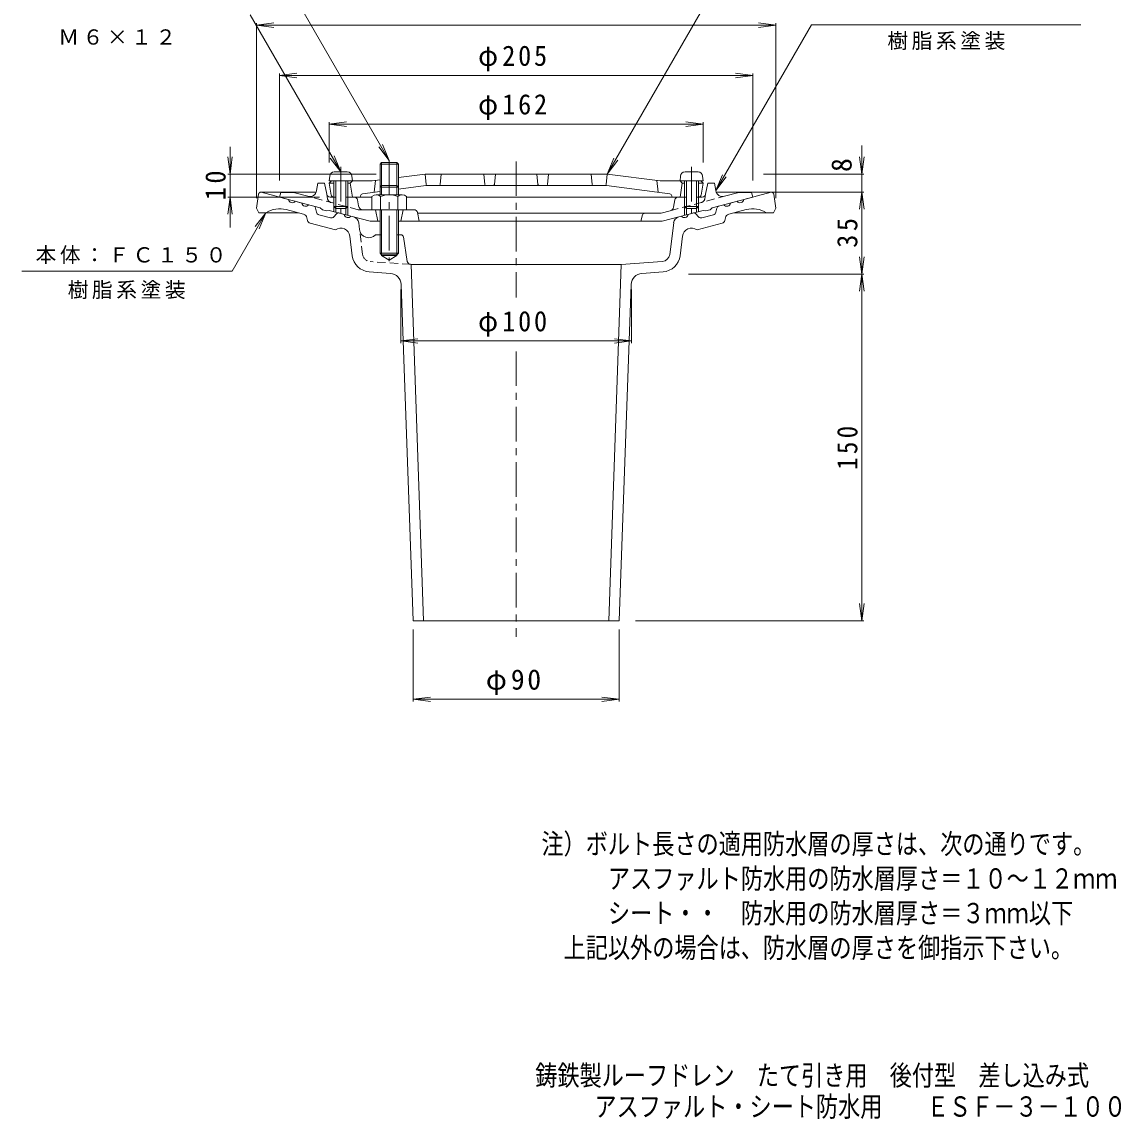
# Model space of a CAD drawing. Units: millimetres, scale not verified. Extents: x -289 to 220, y -346 to 372.
# Drawn here: x -255.9 to 220.4, y -345.7 to 129.7 of the extents above; entities that cross this region are included whole.
import ezdxf
from ezdxf.enums import TextEntityAlignment as Align

# ---------------------------------------------------------------- set-up
doc = ezdxf.new("R2010")
doc.units = ezdxf.units.MM
doc.header["$LTSCALE"] = 3
for name, pattern in [('CHAIN1', [8, 5, -1, 1, -1]), ('DASHED1', [1.8, 1.2, -0.6]), ('DOUBLE_CHAIN1', [8.8, 5, -1, 0.6, -0.6, 0.6, -1])]:
    doc.linetypes.add(name, pattern=pattern)
for name, color, linetype, lineweight in [('0-0_通り芯', 3, 'Continuous', 9), ('0-1_躯体', 2, 'Continuous', 9), ('0-2_仕上', 6, 'Continuous', 9), ('0-4_その他', 7, 'Continuous', 9), ('0-5_寸法', 7, 'Continuous', 9), ('0-A', 4, 'Continuous', 9)]:
    doc.layers.add(name, color=color, linetype=linetype, lineweight=lineweight)
doc.layers.add('F-4_F-4ﾚｲﾔ', color=6, linetype='Continuous')
doc.styles.add('ＭＳ ゴシック', font='')
doc.styles.get('ＭＳ ゴシック').set_extended_font_data('MS Gothic')

msp = doc.modelspace()

# ---------------------------------------------------------------- linework, layer by layer
at = {"layer": '0-0_通り芯', "linetype": 'CHAIN1'}
for p, q in [((-41.7, 69.324), (-41.7, 10.272)), ((-41.7, -13.015), (-41.7, -136.69))]:
    msp.add_line(p, q, dxfattribs=at)
at = {"layer": '0-0_通り芯'}
for p, q in [((-153.322, 55.124), (-154.2, 48.982)), ((-152.332, 55.982), (-128.364, 55.982)), ((-152.2, 55.982), (-140.344, 52.805)), ((68.933, 55.982), (44.891, 55.982)), ((68.8, 55.982), (56.945, 52.805)), ((69.923, 55.124), (70.8, 48.982)), ((-154.2, 48.982), (-153.2, 46.982)), ((-133.798, 46.393), (-141.321, 48.408)), ((-137.446, 52.029), (-134.548, 51.252)), ((-129.35, 49.86), (-131.651, 50.476)), ((-128.629, 49.094), (-128.266, 47.322)), ((45.23, 49.094), (44.867, 47.322)), ((45.95, 49.86), (48.251, 50.476)), ((50.398, 46.393), (57.921, 48.408)), ((54.047, 52.029), (51.149, 51.252)), ((70.8, 48.982), (69.8, 46.982)), ((-135.998, 46.982), (-153.2, 46.982)), ((-132.356, 44.862), (-132.117, 43.695)), ((-127.185, 46.174), (-122.214, 44.842)), ((-119.504, 46.649), (-120.704, 45.295)), ((-116.196, 46.335), (-118.497, 46.951)), ((-112.154, 45.252), (-113.298, 45.559)), ((28.755, 45.252), (29.899, 45.559)), ((32.796, 46.335), (35.097, 46.951)), ((36.104, 46.649), (37.304, 45.295)), ((43.785, 46.174), (38.815, 44.842)), ((48.957, 44.862), (48.718, 43.695)), ((52.599, 46.982), (69.8, 46.982)), ((-131.036, 42.547), (-120.069, 39.608)), ((-109.586, 39.732), (-109.953, 42.72)), ((24.868, 28.991), (26.554, 42.72)), ((47.637, 42.547), (36.669, 39.608)), ((-112.734, 28.442), (-113.766, 36.846)), ((-100.023, 37.482), (-102.7, 37.482)), ((-91.555, 37.482), (-93.376, 37.482)), ((-90.567, 36.638), (-88.886, 25.963)), ((29.335, 28.442), (30.366, 36.846)), ((-100.023, 28.482), (-100.023, 29.482)), ((-93.376, 29.482), (-93.376, 28.482)), ((-100.023, 28.482), (-93.376, 28.482)), ((-100.023, 28.482), (-96.7, 26.563)), ((-93.376, 28.482), (-96.7, 26.563)), ((-87.2, 24.678), (-87.508, 24.7)), ((-87.2, 24.679), (-81.81, -129.722)), ((-87.2, 24.678), (3.8, 24.678)), ((3.8, 24.678), (-1.59, -129.722)), ((3.8, 24.678), (21.638, 25.926)), ((-96.186, 20.796), (-105.352, 21.437)), ((12.777, 20.795), (21.952, 21.437)), ((-91.538, 15.987), (-86.31, -129.722)), ((8.14, 16.009), (2.91, -129.722)), ((-86.31, -129.722), (2.91, -129.722))]:
    msp.add_line(p, q, dxfattribs=at)
at = {"layer": '0-0_通り芯', "linetype": 'DASHED1'}
for p, q in [((-108.268, 28.991), (-109.586, 39.732)), ((-87.508, 24.7), (-105.038, 25.926))]:
    msp.add_line(p, q, dxfattribs=at)
at = {"layer": '0-0_通り芯'}
for centre, radius, start, end in [((-152.332, 54.982), 1, 90, 171.8707), ((-138.733, 53.021), 1.625, 187.61929, 322.3797), ((55.334, 53.021), 1.625, 217.6203, 352.38071), ((68.933, 54.982), 1, 8.12889, 90), ((-144.168, 37.783), 11, 74.99866, 123.25316), ((-132.938, 51.468), 1.625, 187.62059, 322.37891), ((-129.609, 48.894), 1, 11.56642, 75.00078), ((46.209, 48.894), 1, 104.99922, 168.43358), ((49.538, 51.468), 1.625, 217.62109, 352.37941), ((60.768, 37.783), 11, 56.74684, 105.00134), ((-134.316, 44.461), 2, 11.56561, 74.99841), ((-130.648, 43.996), 1.5, 191.56418, 254.99976), ((-126.797, 47.623), 1.5, 191.5649, 254.99991), ((-121.826, 46.291), 1.5, 254.99991, 318.43558), ((-118.755, 45.986), 1, 75.00023, 138.43498), ((-114.585, 46.55), 1.625, 187.62059, 322.38074), ((-112.931, 42.354), 3, 6.99973, 75.00041), ((29.531, 42.354), 3, 104.99959, 173.00027), ((31.186, 46.55), 1.625, 217.61926, 352.37941), ((35.356, 45.986), 1, 41.56502, 104.99977), ((38.427, 46.291), 1.5, 221.56442, 285.00009), ((43.397, 47.623), 1.5, 285.00009, 348.4351), ((47.248, 43.996), 1.5, 285.00024, 348.43582), ((50.916, 44.461), 2, 105.00159, 168.43439), ((-117.736, 36.359), 4, 6.99878, 125.67537), ((-105.616, 40.22), 4, 186.99948, 316.81119), ((34.337, 36.359), 4, 54.32463, 173.00122), ((-91.555, 36.482), 1, 8.95035, 90), ((21.394, 29.417), 3.5, 273.99995, 353.00087), ((-104.794, 29.417), 8, 186.99913, 266.00005), ((-87.404, 26.196), 1.5, 188.9502, 266.00055), ((21.394, 29.417), 8, 273.99995, 353.00087), ((-96.535, 15.808), 5, 2.05514, 86.00002), ((13.136, 15.808), 5, 93.99974, 177.94481)]:
    msp.add_arc(centre, radius, start, end, dxfattribs=at)
at = {"layer": '0-0_通り芯', "linetype": 'DASHED1'}
msp.add_arc((-104.794, 29.417), 3.5, 186.99913, 266.00005, dxfattribs=at)
at = {"layer": '0-1_躯体'}
for p, q in [((-128.193, 56.619), (-127.7, 59.838)), ((-124.7, 59.838), (-127.7, 59.838)), ((-124.7, 59.838), (-123.805, 55.062)), ((40.405, 55.062), (41.3, 59.838)), ((41.3, 59.838), (44.3, 59.838)), ((44.793, 56.619), (44.3, 59.838)), ((-144.2, 53.839), (-143.7, 55.839)), ((-138.141, 55.839), (-143.7, 55.839)), ((-131.935, 54.176), (-138.141, 55.839)), ((-122.33, 53.839), (-119.83, 53.839)), ((-111.956, 53.839), (-115.57, 53.839)), ((-110.015, 49.988), (-110.48, 52.601)), ((26.523, 49.47), (27.08, 52.601)), ((32.17, 53.839), (28.557, 53.839)), ((38.931, 53.839), (36.43, 53.839)), ((48.535, 54.176), (54.741, 55.839)), ((54.741, 55.839), (60.3, 55.839)), ((60.8, 53.839), (60.3, 55.839)), ((-123.7, 47.828), (-122.7, 48.078)), ((-105.013, 43.339), (-122.7, 48.078)), ((-120.7, 49.748), (-120.7, 47.542)), ((-119.83, 48.878), (-119.83, 47.309)), ((-115.57, 48.878), (-115.57, 46.167)), ((-114.7, 49.748), (-114.7, 45.934)), ((-108.046, 48.339), (-85.929, 48.339)), ((-102.7, 48.339), (-101.7, 43.339)), ((-90.7, 48.339), (-91.7, 43.339)), ((25.072, 47.889), (21.153, 46.839)), ((21.613, 43.339), (39.3, 48.078)), ((31.3, 49.748), (31.3, 45.934)), ((32.17, 48.878), (32.17, 46.167)), ((36.43, 48.878), (36.43, 47.309)), ((37.3, 49.748), (37.3, 47.542)), ((40.3, 47.828), (39.3, 48.078)), ((40.3, 47.828), (42.3, 48.364)), ((-100.7, 43.339), (-105.013, 43.339)), ((-92.7, 43.339), (21.613, 43.339)), ((-84.459, 47.133), (-83.7, 43.339)), ((-84.4, 46.839), (21.153, 46.839)), ((13.093, 46.113), (12.3, 43.339))]:
    msp.add_line(p, q, dxfattribs=at)
at = {"layer": '0-1_躯体', "linetype": 'DASHED1'}
for p, q in [((-110.15, 48.339), (-131.935, 54.176)), ((-123.805, 55.062), (-123.432, 53.073)), ((25.072, 47.889), (48.535, 54.176)), ((40.405, 55.062), (40.032, 53.073)), ((-108.046, 48.339), (-110.15, 48.339))]:
    msp.add_line(p, q, dxfattribs=at)
at = {"layer": '0-1_躯体'}
for points in [[(-123.7, 47.828), (-125.7, 48.364), (-126.7, 49.149), (-144.2, 53.839)], [(42.3, 48.364), (43.3, 49.15), (60.8, 53.839)]]:
    msp.add_lwpolyline(points, dxfattribs=at)
for centre, radius, start, end in [((-131.158, 57.073), 3, 254.99973, 351.29286), ((-122.33, 55.339), 1.5, 190.61565, 270), ((-111.956, 52.339), 1.5, 10.08813, 90), ((28.557, 52.339), 1.5, 90, 169.91187), ((38.931, 55.339), 1.5, 270, 349.38435), ((47.759, 57.073), 3, 188.70714, 285.00027), ((-108.046, 50.339), 2, 190.08937, 270), ((-85.929, 46.839), 1.5, 11.31021, 90), ((24.554, 49.82), 2, 284.9995, 349.91257), ((14.055, 45.838), 1, 90, 164.05402)]:
    msp.add_arc(centre, radius, start, end, dxfattribs=at)
at = {"layer": '0-1_躯体', "linetype": 'DASHED1'}
for centre, start, end in [((-121.466, 53.441), 190.61488, 255.0005), ((38.066, 53.441), 284.9995, 349.38512)]:
    msp.add_arc(centre, 2, start, end, dxfattribs=at)
at = {"layer": '0-2_仕上'}
for p, q in [((-81.2, 63.839), (-92.7, 62.33)), ((-80.745, 59.289), (-81.2, 63.839)), ((-2.2, 63.839), (-81.2, 63.839)), ((-74.655, 59.289), (-74.2, 63.839)), ((-55.7, 63.839), (-55.245, 59.289)), ((-50.7, 63.839), (-51.155, 59.289)), ((-32.7, 63.839), (-32.245, 59.289)), ((-27.7, 63.839), (-28.155, 59.289)), ((-8.745, 59.289), (-9.2, 63.839)), ((-2.655, 59.289), (-2.2, 63.839)), ((-2.2, 63.839), (20.675, 60.839)), ((-121.7, 60.839), (-122.7, 59.839)), ((-121.839, 54.674), (-122.7, 59.839)), ((-120.7, 59.839), (-122.7, 59.839)), ((-120.7, 60.839), (-121.7, 60.839)), ((-104.075, 60.839), (-114.7, 60.839)), ((-113.7, 59.839), (-114.7, 59.839)), ((-100.7, 61.281), (-104.075, 60.839)), ((-102.7, 61.019), (-103.2, 55.91)), ((-92.7, 57.288), (-80.873, 58.839)), ((-2.526, 58.839), (-80.873, 58.839)), ((24.861, 55.247), (-2.526, 58.839)), ((19.3, 61.019), (19.8, 55.91)), ((20.675, 60.839), (31.3, 60.839)), ((29.3, 60.839), (30.3, 59.839)), ((30.3, 59.839), (29.3, 53.839)), ((30.3, 59.839), (31.3, 59.839)), ((37.3, 60.839), (38.3, 60.839)), ((37.3, 59.839), (39.3, 59.839)), ((38.3, 60.839), (39.3, 59.839)), ((38.439, 54.674), (39.3, 59.839)), ((-119.83, 53.839), (-120.853, 53.839)), ((-104.2, 53.839), (-115.57, 53.839)), ((-109.138, 54.268), (-109.12, 54.397)), ((-108.26, 55.247), (-100.7, 56.238)), ((31.3, 53.839), (-89.2, 53.839)), ((25.739, 54.268), (25.72, 54.397)), ((37.453, 53.839), (37.3, 53.839))]:
    msp.add_line(p, q, dxfattribs=at)
msp.add_lwpolyline([(-112.7, 60.839), (-113.7, 59.839), (-112.7, 53.839)], dxfattribs=at)
for centre, radius, start, end in [((-80.247, 59.339), 0.5, 185.71199, 270), ((-75.152, 59.339), 0.5, 270, 354.28801), ((-54.747, 59.339), 0.5, 185.71199, 270), ((-51.652, 59.339), 0.5, 270, 354.28801), ((-31.747, 59.339), 0.5, 185.71199, 270), ((-28.652, 59.339), 0.5, 270, 354.28801), ((-8.247, 59.339), 0.5, 185.71199, 270), ((-3.152, 59.339), 0.5, 270, 354.28801), ((-120.853, 54.838), 1, 189.46068, 270), ((-109.633, 54.339), 0.5, 270, 351.86792), ((-108.13, 54.255), 1, 97.47195, 171.86621), ((24.731, 54.255), 1, 8.13379, 82.52805), ((26.234, 54.339), 0.5, 188.13208, 270), ((37.453, 54.838), 1, 270, 350.53932)]:
    msp.add_arc(centre, radius, start, end, dxfattribs=at)
at = {"layer": '0-4_その他'}
for p, q in [((-154.2, 128.324), (-146.764, 129.303)), ((-154.2, 129.224), (-154.2, 53.403)), ((70.8, 128.324), (63.364, 129.303)), ((70.8, 129.224), (70.8, 53.403)), ((-154.2, 128.324), (70.8, 128.324)), ((-154.2, 128.324), (-146.764, 127.345)), ((70.8, 128.324), (63.364, 127.345)), ((-144.2, 106.512), (-136.764, 107.491)), ((-144.2, 107.412), (-144.2, 60.99)), ((-144.2, 106.512), (60.8, 106.512)), ((-144.2, 106.512), (-136.764, 105.533)), ((60.8, 106.512), (53.364, 107.491)), ((60.8, 106.512), (53.364, 105.533)), ((60.8, 107.412), (60.8, 60.99)), ((-122.7, 85.467), (-115.264, 86.446)), ((-122.7, 86.367), (-122.7, 68.803)), ((39.3, 85.467), (31.864, 86.446)), ((39.3, 86.367), (39.3, 68.803)), ((-122.7, 85.467), (39.3, 85.467)), ((-122.7, 85.467), (-115.264, 84.488)), ((39.3, 85.467), (31.864, 84.488)), ((-165.708, 75.636), (-165.708, 40.714)), ((108.103, 55.982), (108.103, 76.123)), ((-165.708, 63.839), (-166.687, 71.274)), ((-165.708, 63.839), (-164.73, 71.274)), ((108.103, 63.839), (107.124, 71.274)), ((108.103, 63.839), (109.082, 71.274)), ((-166.608, 63.839), (-102.326, 63.839)), ((109.003, 63.839), (65.496, 63.839)), ((-165.708, 53.839), (-166.687, 46.403)), ((-166.608, 53.839), (-126.946, 53.839)), ((-165.708, 53.839), (-164.73, 46.403)), ((109.003, 55.982), (65.496, 55.982)), ((108.103, 55.982), (107.124, 48.546)), ((108.103, 20.482), (108.103, 55.982)), ((108.103, 55.982), (109.082, 48.546)), ((108.103, 20.482), (107.124, 27.918)), ((108.103, 20.482), (109.082, 27.918)), ((109.003, 20.482), (33.011, 20.482)), ((108.103, 20.482), (107.124, 13.046)), ((108.103, -129.722), (108.103, 20.482)), ((108.103, 20.482), (109.082, 13.046)), ((-91.7, -9.418), (-91.7, 13.8)), ((8.3, -9.418), (8.3, 13.8)), ((-91.7, -8.518), (-84.264, -7.539)), ((-91.7, -8.518), (8.3, -8.518)), ((-91.7, -8.518), (-84.264, -9.497)), ((8.3, -8.518), (0.864, -7.539)), ((8.3, -8.518), (0.864, -9.497)), ((108.103, -129.722), (107.124, -122.286)), ((108.103, -129.722), (109.082, -122.286)), ((109.003, -129.722), (10.013, -129.722)), ((-86.31, -164.685), (-86.31, -133.582)), ((2.91, -164.685), (2.91, -133.582)), ((-86.31, -163.785), (-78.874, -162.806)), ((-86.31, -163.785), (2.91, -163.785)), ((-86.31, -163.785), (-78.874, -164.764)), ((2.91, -163.785), (-4.526, -162.806)), ((2.91, -163.785), (-4.526, -164.764))]:
    msp.add_line(p, q, dxfattribs=at)
at = {"layer": '0-5_寸法'}
for p, q in [((-96.7, 69.692), (-164.361, 186.884)), ((-2.2, 63.839), (68.52, 186.329)), ((-117.7, 64.738), (-157.024, 132.851)), ((44.793, 56.619), (86.315, 128.538)), ((86.315, 128.538), (203.036, 128.538)), ((-96.7, 69.692), (-99.57, 76.621)), ((-117.7, 64.738), (-120.57, 71.668)), ((-96.7, 69.692), (-101.265, 75.642)), ((-117.7, 64.738), (-122.266, 70.689)), ((-2.2, 63.839), (0.67, 70.768)), ((-2.2, 63.839), (2.366, 69.789)), ((44.793, 56.619), (47.663, 63.548)), ((44.793, 56.619), (49.359, 62.569)), ((-150.2, 46.982), (-164.766, 21.753)), ((-150.2, 46.982), (-154.765, 41.032)), ((-150.2, 46.982), (-153.07, 40.053)), ((-255.872, 21.753), (-164.766, 21.753))]:
    msp.add_line(p, q, dxfattribs=at)
at = {"layer": '0-A', "linetype": 'CHAIN1'}
for p, q in [((-117.7, 66.923), (-117.7, 46.813)), ((-96.7, 69.692), (-96.7, 26.112)), ((34.3, 66.923), (34.3, 46.813))]:
    msp.add_line(p, q, dxfattribs=at)
at = {"layer": '0-A'}
for p, q in [((-100.7, 54.839), (-100.7, 68.129)), ((-100.023, 54.839), (-100.023, 68.806)), ((-93.376, 54.839), (-93.376, 68.806)), ((-92.7, 54.839), (-92.7, 68.129)), ((-122.518, 62.913), (-122.7, 60.839)), ((-114.874, 64.738), (-120.526, 64.738)), ((-112.881, 62.913), (-112.7, 60.839)), ((29.482, 62.913), (29.3, 60.839)), ((31.474, 64.738), (37.126, 64.738)), ((39.119, 62.913), (39.3, 60.839)), ((-112.7, 60.839), (-122.7, 60.839)), ((-120.7, 60.839), (-120.7, 49.708)), ((-119.83, 60.839), (-119.83, 48.838)), ((-115.57, 60.839), (-115.57, 48.838)), ((-114.7, 60.839), (-114.7, 49.708)), ((29.3, 60.839), (39.3, 60.839)), ((31.3, 60.839), (31.3, 49.708)), ((32.17, 60.839), (32.17, 48.838)), ((36.43, 60.839), (36.43, 48.838)), ((37.3, 60.839), (37.3, 49.708)), ((-104.2, 54.117), (-104.2, 48.339)), ((-102.323, 54.839), (-91.076, 54.839)), ((-100.447, 54.117), (-100.447, 48.339)), ((-92.953, 54.117), (-92.953, 48.339)), ((-89.2, 54.117), (-89.2, 48.339)), ((-119.83, 48.838), (-120.7, 49.708)), ((-114.7, 49.708), (-120.7, 49.708)), ((-115.57, 48.838), (-119.83, 48.838)), ((-115.57, 48.838), (-114.7, 49.708)), ((-104.2, 48.339), (-89.2, 48.339)), ((-100.7, 48.339), (-100.7, 29.482)), ((-100.023, 48.339), (-100.023, 29.482)), ((-93.376, 48.339), (-93.376, 29.482)), ((-92.7, 48.339), (-92.7, 29.482)), ((32.17, 48.838), (31.3, 49.708)), ((31.3, 49.708), (37.3, 49.708)), ((32.17, 48.838), (36.43, 48.838)), ((36.43, 48.838), (37.3, 49.708))]:
    msp.add_line(p, q, dxfattribs=at)
at = {"layer": '0-A', "linetype": 'DOUBLE_CHAIN1'}
for q in [(-100.7, 58.13), (-93.376, 58.806)]:
    msp.add_line((-100.023, 58.806), q, dxfattribs=at)
at = {"layer": '0-A'}
for points in [[(-92.7, 68.129), (-100.7, 68.129), (-100.023, 68.806), (-93.376, 68.806)], [(-92.7, 29.482), (-100.7, 29.482), (-100.023, 28.806), (-93.376, 28.806)]]:
    msp.add_lwpolyline(points, close=True, dxfattribs=at)
at = {"layer": '0-A', "linetype": 'DOUBLE_CHAIN1'}
msp.add_lwpolyline([(-100.7, 58.13), (-92.7, 58.13), (-93.376, 58.806)], dxfattribs=at)
at = {"layer": '0-A'}
for centre, radius, start, end in [((-120.526, 62.738), 2, 90, 174.99998), ((-114.874, 62.738), 2, 5.00002, 90), ((31.474, 62.738), 2, 90, 174.99998), ((37.126, 62.738), 2, 5.00002, 90), ((-102.323, 52.038), 2.8, 47.92557, 132.07463), ((-96.7, 44.749), 10.089, 68.19786, 111.80214), ((-91.076, 52.038), 2.8, 47.92572, 132.07428)]:
    msp.add_arc(centre, radius, start, end, dxfattribs=at)

# ---------------------------------------------------------------- texts
at = {"layer": '0-4_その他', "color": 2, "style": 'ＭＳ ゴシック'}
msp.add_text('8', height=8.798, rotation=90, dxfattribs=at).set_placement((106.313, 64.723), align=Align.BOTTOM_LEFT)
at = {"layer": '0-4_その他', "color": 2, "char_height": 8.798, "attachment_point": 7, "style": 'ＭＳ ゴシック'}
for s, insert in [('\\T1.21;\\W0.95;φ205', (-58.2, 108.312)), ('\\T1.21;\\W0.95;φ162', (-58.2, 87.267)), ('\\T1.21;\\W0.95;φ100', (-58.2, -6.718)), ('\\T1.19;φ90', (-54.825, -161.985))]:
    msp.add_mtext(s, dxfattribs=dict(at, insert=insert))
at = {"layer": '0-4_その他', "color": 2, "char_height": 8.798, "attachment_point": 7, "rotation": 90, "style": 'ＭＳ ゴシック'}
for s, insert in [('\\T1.27;\\W0.95;10', (-167.508, 52.464)), ('\\T1.27;\\W0.95;35', (106.303, 31.857)), ('\\T1.27;\\W0.9;150', (106.303, -64.37))]:
    msp.add_mtext(s, dxfattribs=dict(at, insert=insert))
at = {"layer": '0-5_寸法', "char_height": 6.598, "attachment_point": 7, "style": 'ＭＳ ゴシック'}
for s, insert in [('\\T1.17;Ｍ６×１２', (-240.147, 119.796)), ('\\T1.17;樹脂系塗装', (119.176, 117.537)), ('\\T1.17;本体：ＦＣ１５０', (-249.975, 24.782)), ('\\T1.17;樹脂系塗装', (-236.075, 9.618))]:
    msp.add_mtext(s, dxfattribs=dict(at, insert=insert))
at = {"layer": 'F-4_F-4ﾚｲﾔ', "style": 'ＭＳ ゴシック', "width": 0.8}
for s, p in [('注）ボルト長さの適用防水層の厚さは、次の通りです。', (-30.745, -233.462)), ('\u3000\u3000\u3000アスファルト防水用の防水層厚さ＝１０～１２ｍｍ', (-30.745, -248.462)), ('シート・・', (-1.945, -263.462)), ('防水用の防水層厚さ＝３ｍｍ以下', (55.655, -263.462)), ('\u3000上記以外の場合は、防水層の厚さを御指示下さい。', (-30.745, -278.462)), ('鋳鉄製ルーフドレン\u3000たて引き用\u3000後付型\u3000差し込み式', (-33.432, -333.777)), ('アスファルト・シート防水用\u3000\u3000ＥＳＦ－３－１００', (-7.785, -347.277))]:
    msp.add_text(s, height=8.798, dxfattribs=at).set_placement(p, align=Align.BOTTOM_LEFT)

doc.saveas('drawing.dxf')
